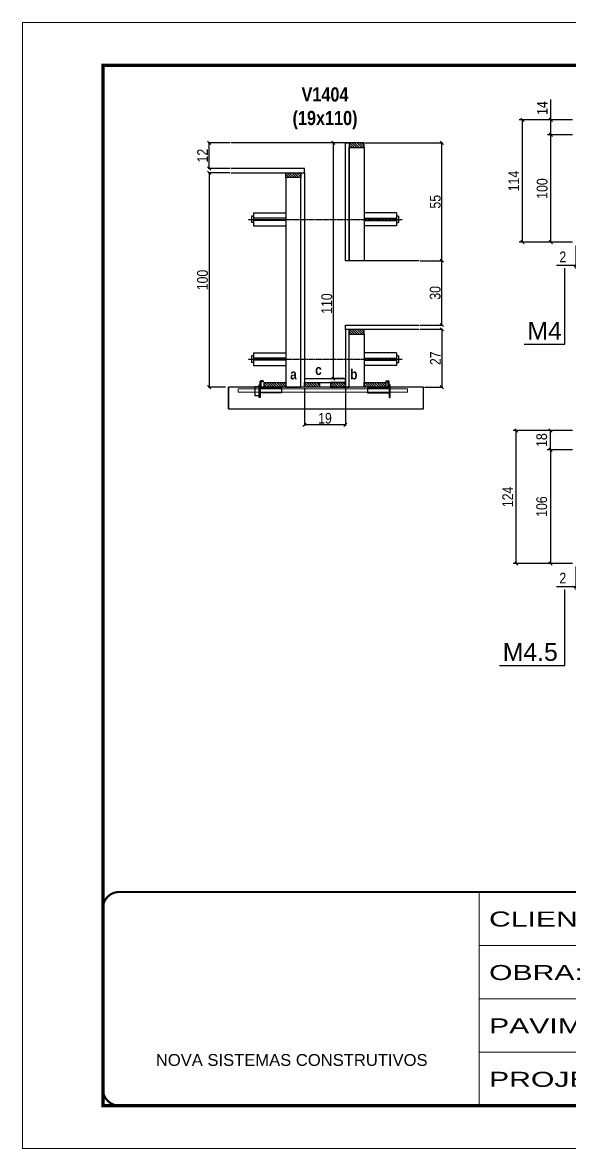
# Model space of a CAD drawing. Extents: x 3309 to 9563, y -2522 to 14608.
# Drawn here: x 3309 to 3819, y 11261 to 12311 of the extents above; entities that cross this region are included whole.
import ezdxf

# ---------------------------------------------------------------- set-up
doc = ezdxf.new("R2010")
doc.units = 0
for name, pattern in [('CONTINUO', [0]), ('DASHED', [0.75, 0.5, -0.25]), ('HIDDEN', [0.375, 0.25, -0.125])]:
    doc.linetypes.add(name, pattern=pattern)
for name, color, linetype in [('barrote', 251, 'Continuous'), ('COTA', 241, 'Continuous'), ('detalhes', 4, 'Continuous'), ('NOMENCLATURA', 7, 'Continuous'), ('Painéis', 200, 'Continuous'), ('presilha', 1, 'Continuous'), ('SARR_2.2x10', 60, 'Continuous'), ('SARR_2.2x7', 40, 'Continuous'), ('SARR_3.5x7', 81, 'Continuous'), ('TENSOR', 3, 'Continuous')]:
    doc.layers.add(name, color=color, linetype=linetype)
for name, color, linetype, lineweight in [('CONCRETO', 251, 'Continuous', 25), ('Folhas', 255, 'Continuous', 9), ('SARRAFO DE PRESSAO', 251, 'DASHED', 9), ('SCO-___-LAJ', 2, 'Continuous', 0)]:
    doc.layers.add(name, color=color, linetype=linetype, lineweight=lineweight)
doc.styles.add('ARIAL', font='arial.ttf')
doc.styles.add('COTA TECNICA', font='techl___.ttf', dxfattribs={"height": 10})
doc.styles.add('COTA TECNICA 2X', font='techl___.ttf', dxfattribs={"height": 10})
doc.styles.get("Standard").update_dxf_attribs({"font": 'arial.ttf'})
doc.styles.add('TECNICA', font='techb___.ttf', dxfattribs={"height": 10})
doc.styles.add('Tecnologia', font='')
doc.styles.get('Tecnologia').set_extended_font_data('Forgotten Futurist')
doc.dimstyles.new('PAINEL', dxfattribs={"dimtxt": 10, "dimasz": 3, "dimexe": 3, "dimexo": 3, "dimgap": 3, "dimtad": 1, "dimdec": 1, "dimzin": 12, "dimdsep": 46, "dimtxsty": 'COTA TECNICA', "dimblk1": 'OBLIQUE', "dimblk2": 'OBLIQUE', "dimsah": 1, "dimcen": 0.9, "dimclrd": 4, "dimclre": 4, "dimclrt": 240, "dimadec": 1, "dimazin": 3, "dimtfac": 1, "dimtdec": 1, "dimtmove": 0, "dimatfit": 3, "dimfxl": 1, "dimtolj": 1, "dimtzin": 12, "dimarcsym": 0})
doc.dimstyles.new('SECAO', dxfattribs={"dimscale": 0.333333, "dimtxt": 5, "dimasz": 9, "dimexe": 3, "dimexo": 3, "dimgap": 3, "dimtad": 1, "dimdec": 1, "dimlfac": 0.5, "dimzin": 12, "dimdsep": 46, "dimtxsty": 'COTA TECNICA 2X', "dimblk1": 'OBLIQUE', "dimblk2": 'OBLIQUE', "dimsah": 1, "dimcen": 0.9, "dimclrd": 4, "dimclre": 4, "dimclrt": 240, "dimadec": 1, "dimazin": 3, "dimtfac": 1, "dimtdec": 1, "dimtmove": 0, "dimatfit": 3, "dimfxl": 1, "dimtolj": 1, "dimtzin": 12, "dimarcsym": 0})
pattern_1 = [(135, (36807.744, -111541.609), (-1.122532015, -1.122532015), [])]

# ---------------------------------------------------------------- blocks, each defined once
blk = doc.blocks.new('9999999999')
at = {"color": 30, "linetype": 'CONTINUO'}
for p, q in [((98564.6, 34230.2), (98564.6, 34429.4)), ((98564.6, 34379.6), (99584, 34379.6)), ((98564.6, 34329.8), (99488, 34329.8)), ((98564.6, 34280), (99488, 34280))]:
    blk.add_line(p, q, dxfattribs=at)
at = {"color": 30, "linetype": 'CONTINUO', "const_width": 2}
blk.add_lwpolyline([(99584, 34230.2), (99584, 34414.4, 0.414214), (99569, 34429.4), (98229, 34429.4, 0.414214), (98214, 34414.4), (98214, 34245.2, 0.414214), (98229, 34230.2), (99584, 34230.2)], format="xyb", dxfattribs=at)
at = {"layer": 'Folhas'}
blk.add_lwpolyline([(98139, 34190.2), (99624, 34190.2), (99624, 35240.2), (98139, 35240.2)], close=True, dxfattribs=at)
at = {"layer": 'Folhas', "color": 30, "const_width": 3}
blk.add_lwpolyline([(98214, 34230.2), (99584, 34230.2), (99584, 35200.2), (98214, 35200.2)], close=True, dxfattribs=at)
at = {"color": 7, "linetype": 'Continuous', "ltscale": 5, "style": 'ARIAL'}
blk.add_text('NOVA SISTEMAS CONSTRUTIVOS', height=11.059, dxfattribs=at).set_placement((98263.2, 34267.2))
at = {"layer": 'Folhas', "color": 7, "style": 'Tecnologia', "width": 1.5}
for s, p in [('CLIENTE:', (98573.7, 34397.2)), ('OBRA:', (98573.7, 34347.3)), ('PAVIMENTO:', (98573.7, 34297.5)), ('PROJETO:', (98573.7, 34247.7))]:
    blk.add_text(s, height=14, dxfattribs=at).set_placement(p)
blk = doc.blocks.new('_Oblique')
at = {"color": 0, "linetype": 'ByBlock', "lineweight": -2}
blk.add_line((-0.5, -0.5), (0.5, 0.5), dxfattribs=at)
blk = doc.blocks.new('*D1707')
at = {"layer": 'COTA', "color": 4, "lineweight": -2, "transparency": 16777216}
for p, q in [((3572.2, 11969.6), (3572.2, 11934.5)), ((3610.2, 11969.6), (3610.2, 11934.5)), ((3610.2, 11935.5), (3572.2, 11935.5))]:
    blk.add_line(p, q, dxfattribs=at)
at = {"layer": 'Defpoints', "color": 0, "transparency": 16777216}
for p in [(3572.2, 11970.6), (3610.2, 11970.6), (3572.2, 11935.5)]:
    blk.add_point(p, dxfattribs=at)
at = {"layer": 'COTA', "color": 4, "lineweight": -2, "transparency": 16777216, "xscale": 3, "yscale": 3, "zscale": 3, "rotation": 180}
blk.add_blockref('_Oblique', (3572.2, 11935.5), dxfattribs=at)
at = {"layer": 'COTA', "color": 4, "lineweight": -2, "transparency": 16777216, "xscale": 3, "yscale": 3, "zscale": 3}
blk.add_blockref('_Oblique', (3610.2, 11935.5), dxfattribs=at)
at = {"layer": 'COTA', "color": 240, "transparency": 16777216, "insert": (3591.2, 11941.6), "char_height": 10, "attachment_point": 5, "style": 'COTA TECNICA 2X'}
blk.add_mtext('\\A1;19', dxfattribs=at)
blk = doc.blocks.new('PRESILHA METÁLICA 1')
at = {"layer": 'presilha'}
for p, q in [((7.5, 10.6), (7.5, 19.9)), ((12, 21), (8.6, 21)), ((9, 11.6), (9, 18.9)), ((12, 19.5), (9.6, 19.5)), ((12, 21), (12, 19.5)), ((0, 13), (6, 13)), ((0, 13), (0, 0)), ((6, 0), (0, 0)), ((6, 15.5), (7.5, 15.5)), ((6, -2.5), (6, 15.5)), ((6, 13), (6, 0)), ((7.5, 15.5), (7.5, -2.5)), ((37.5, 4.1), (7.5, 4.1)), ((37.5, 11), (9.6, 11)), ((37.5, 11), (37.5, 4.1)), ((7.5, -2.5), (6, -2.5))]:
    blk.add_line(p, q, dxfattribs=at)
for centre, radius, start, end in [((8.6, 19.9), 1.14, 90, 180), ((9.6, 18.9), 0.57, 90, 180), ((9.6, 11.6), 0.57, 180, 270)]:
    blk.add_arc(centre, radius, start, end, dxfattribs=at)
blk = doc.blocks.new('PRESILHA METÁLICA 2')
at = {"layer": 'presilha'}
for p, q in [((-5.2, 23.5), (-5.2, 22)), ((-5.2, 23.5), (-1.9, 23.5)), ((-5.2, 22), (-2.8, 22)), ((-2.2, 14.1), (-2.2, 21.4)), ((0.8, 18), (-0.8, 18)), ((-0.8, 18), (-0.8, 0)), ((-0.8, 14.6), (-0.8, 22.4)), ((0.8, 0), (0.8, 18)), ((-30.8, 13.5), (-30.8, 6.6)), ((-30.8, 13.5), (-2.8, 13.5)), ((-30.8, 6.6), (-0.8, 6.6)), ((-0.8, 0), (0.8, 0))]:
    blk.add_line(p, q, dxfattribs=at)
for centre, radius, start, end in [((-2.8, 21.4), 0.57, 0, 90), ((-1.9, 22.4), 1.14, 0, 90), ((-2.8, 14.1), 0.57, 270, 0)]:
    blk.add_arc(centre, radius, start, end, dxfattribs=at)
blk = doc.blocks.new('*D1708')
at = {"layer": 'COTA', "color": 4, "lineweight": -2, "transparency": 16777216}
for p, q in [((3502.5, 12170.6), (3482.2, 12170.6)), ((3483.2, 12170.6), (3483.2, 11970.6)), ((3498.4, 11970.6), (3482.2, 11970.6))]:
    blk.add_line(p, q, dxfattribs=at)
at = {"layer": 'Defpoints', "color": 0, "transparency": 16777216}
for p in [(3503.5, 12170.6), (3483.2, 11970.6), (3499.4, 11970.6)]:
    blk.add_point(p, dxfattribs=at)
at = {"layer": 'COTA', "color": 4, "lineweight": -2, "transparency": 16777216, "xscale": 3, "yscale": 3, "zscale": 3}
for p, rotation in [((3483.2, 12170.6), 90), ((3483.2, 11970.6), 270)]:
    blk.add_blockref('_Oblique', p, dxfattribs=dict(at, rotation=rotation))
at = {"layer": 'COTA', "color": 240, "transparency": 16777216, "insert": (3477.1, 12070.6), "char_height": 10, "attachment_point": 5, "rotation": 90, "style": 'COTA TECNICA 2X'}
blk.add_mtext('\\A1;100', dxfattribs=at)
blk = doc.blocks.new('*D1709')
at = {"layer": 'COTA', "color": 4, "lineweight": -2, "transparency": 16777216}
for p, q in [((3679.9, 12024.6), (3701.1, 12024.6)), ((3700.1, 12024.6), (3700.1, 11970.6)), ((3684, 11970.6), (3701.1, 11970.6))]:
    blk.add_line(p, q, dxfattribs=at)
at = {"layer": 'Defpoints', "color": 0, "transparency": 16777216}
for p in [(3678.9, 12024.6), (3683, 11970.6), (3700.1, 11970.6)]:
    blk.add_point(p, dxfattribs=at)
at = {"layer": 'COTA', "color": 4, "lineweight": -2, "transparency": 16777216, "xscale": 3, "yscale": 3, "zscale": 3}
for p, rotation in [((3700.1, 12024.6), 90), ((3700.1, 11970.6), 270)]:
    blk.add_blockref('_Oblique', p, dxfattribs=dict(at, rotation=rotation))
at = {"layer": 'COTA', "color": 240, "transparency": 16777216, "insert": (3694.1, 11997.6), "char_height": 10, "attachment_point": 5, "rotation": 90, "style": 'COTA TECNICA 2X'}
blk.add_mtext('\\A1;27', dxfattribs=at)
blk = doc.blocks.new('*D1710')
at = {"layer": 'COTA', "color": 4, "lineweight": -2, "transparency": 16777216}
for p, q in [((3609.2, 12198.6), (3598, 12198.6)), ((3599, 11978.6), (3599, 12198.6)), ((3609.2, 11978.6), (3598, 11978.6))]:
    blk.add_line(p, q, dxfattribs=at)
at = {"layer": 'Defpoints', "color": 0, "transparency": 16777216}
for p in [(3599, 12198.6), (3610.2, 12198.6), (3610.2, 11978.6)]:
    blk.add_point(p, dxfattribs=at)
at = {"layer": 'COTA', "color": 4, "lineweight": -2, "transparency": 16777216, "xscale": 3, "yscale": 3, "zscale": 3}
for p, rotation in [((3599, 12198.6), 90), ((3599, 11978.6), 270)]:
    blk.add_blockref('_Oblique', p, dxfattribs=dict(at, rotation=rotation))
at = {"layer": 'COTA', "color": 240, "transparency": 16777216, "insert": (3592.9, 12048.6), "char_height": 10, "attachment_point": 5, "rotation": 90, "style": 'COTA TECNICA 2X'}
blk.add_mtext('\\A1;110', dxfattribs=at)
blk = doc.blocks.new('*D1711')
at = {"layer": 'COTA', "color": 4, "lineweight": -2, "transparency": 16777216}
for p, q in [((3679.9, 12088.6), (3701.1, 12088.6)), ((3700.1, 12028.6), (3700.1, 12088.6)), ((3679.9, 12028.6), (3701.1, 12028.6))]:
    blk.add_line(p, q, dxfattribs=at)
at = {"layer": 'Defpoints', "color": 0, "transparency": 16777216}
for p in [(3678.9, 12088.6), (3700.1, 12088.6), (3678.9, 12028.6)]:
    blk.add_point(p, dxfattribs=at)
at = {"layer": 'COTA', "color": 4, "lineweight": -2, "transparency": 16777216, "xscale": 3, "yscale": 3, "zscale": 3}
for p, rotation in [((3700.1, 12088.6), 90), ((3700.1, 12028.6), 270)]:
    blk.add_blockref('_Oblique', p, dxfattribs=dict(at, rotation=rotation))
at = {"layer": 'COTA', "color": 240, "transparency": 16777216, "insert": (3693.9, 12058.6), "char_height": 10, "attachment_point": 5, "rotation": 90, "style": 'COTA TECNICA 2X'}
blk.add_mtext('\\A1;30', dxfattribs=at)
blk = doc.blocks.new('*D1712')
at = {"layer": 'COTA', "color": 4, "lineweight": -2, "transparency": 16777216}
for p, q in [((3502.5, 12198.6), (3482.2, 12198.6)), ((3483.2, 12174.6), (3483.2, 12198.6)), ((3502.5, 12174.6), (3482.2, 12174.6))]:
    blk.add_line(p, q, dxfattribs=at)
at = {"layer": 'Defpoints', "color": 0, "transparency": 16777216}
for p in [(3483.2, 12198.6), (3503.5, 12198.6), (3503.5, 12174.6)]:
    blk.add_point(p, dxfattribs=at)
at = {"layer": 'COTA', "color": 4, "lineweight": -2, "transparency": 16777216, "xscale": 3, "yscale": 3, "zscale": 3}
for p, rotation in [((3483.2, 12198.6), 90), ((3483.2, 12174.6), 270)]:
    blk.add_blockref('_Oblique', p, dxfattribs=dict(at, rotation=rotation))
at = {"layer": 'COTA', "color": 240, "transparency": 16777216, "insert": (3477.1, 12186.6), "char_height": 10, "attachment_point": 5, "rotation": 90, "style": 'COTA TECNICA 2X'}
blk.add_mtext('\\A1;12', dxfattribs=at)
blk = doc.blocks.new('*D1713')
at = {"layer": 'COTA', "color": 4, "lineweight": -2, "transparency": 16777216}
for p, q in [((3628.8, 12198.6), (3701.1, 12198.6)), ((3700.1, 12088.6), (3700.1, 12198.6)), ((3679.9, 12088.6), (3701.1, 12088.6))]:
    blk.add_line(p, q, dxfattribs=at)
at = {"layer": 'Defpoints', "color": 0, "transparency": 16777216}
for p in [(3627.8, 12198.6), (3700.1, 12198.6), (3678.9, 12088.6)]:
    blk.add_point(p, dxfattribs=at)
at = {"layer": 'COTA', "color": 4, "lineweight": -2, "transparency": 16777216, "xscale": 3, "yscale": 3, "zscale": 3}
for p, rotation in [((3700.1, 12198.6), 90), ((3700.1, 12088.6), 270)]:
    blk.add_blockref('_Oblique', p, dxfattribs=dict(at, rotation=rotation))
at = {"layer": 'COTA', "color": 240, "transparency": 16777216, "insert": (3694, 12143.6), "char_height": 10, "attachment_point": 5, "rotation": 90, "style": 'COTA TECNICA 2X'}
blk.add_mtext('\\A1;55', dxfattribs=at)
blk = doc.blocks.new('*D1718')
at = {"layer": 'COTA', "color": 4, "lineweight": -2, "transparency": 16777216}
for p, q in [((3824.9, 12102.9), (3824.9, 12081.1)), ((3826.9, 12102.9), (3826.9, 12081.1)), ((3824.9, 12084.1), (3806.8, 12084.1)), ((3826.9, 12084.1), (3824.9, 12084.1)), ((3826.9, 12084.1), (3829.9, 12084.1))]:
    blk.add_line(p, q, dxfattribs=at)
at = {"layer": 'Defpoints', "color": 0, "transparency": 16777216}
for p in [(3824.9, 12105.9), (3826.9, 12105.9), (3824.9, 12084.1)]:
    blk.add_point(p, dxfattribs=at)
at = {"layer": 'COTA', "color": 4, "lineweight": -2, "transparency": 16777216, "xscale": 3, "yscale": 3, "zscale": 3}
blk.add_blockref('_Oblique', (3824.9, 12084.1), dxfattribs=at)
at = {"layer": 'COTA', "color": 4, "lineweight": -2, "transparency": 16777216, "xscale": 3, "yscale": 3, "zscale": 3, "rotation": 180}
blk.add_blockref('_Oblique', (3826.9, 12084.1), dxfattribs=at)
at = {"layer": 'COTA', "color": 240, "transparency": 16777216, "insert": (3812.8, 12092.1), "char_height": 10, "attachment_point": 5, "style": 'COTA TECNICA'}
blk.add_mtext('\\A1;2', dxfattribs=at)
blk = doc.blocks.new('*D1720')
at = {"layer": 'COTA', "color": 4, "lineweight": -2, "transparency": 16777216}
for p, q in [((3821.9, 12205.9), (3798.7, 12205.9)), ((3801.7, 12105.9), (3801.7, 12205.9)), ((3821.9, 12105.9), (3798.7, 12105.9))]:
    blk.add_line(p, q, dxfattribs=at)
at = {"layer": 'Defpoints', "color": 0, "transparency": 16777216}
for p in [(3801.7, 12205.9), (3824.9, 12205.9), (3824.9, 12105.9)]:
    blk.add_point(p, dxfattribs=at)
at = {"layer": 'COTA', "color": 4, "lineweight": -2, "transparency": 16777216, "xscale": 3, "yscale": 3, "zscale": 3}
for p, rotation in [((3801.7, 12205.9), 90), ((3801.7, 12105.9), 270)]:
    blk.add_blockref('_Oblique', p, dxfattribs=dict(at, rotation=rotation))
at = {"layer": 'COTA', "color": 240, "transparency": 16777216, "insert": (3793.6, 12155.9), "char_height": 10, "attachment_point": 5, "rotation": 90, "style": 'COTA TECNICA'}
blk.add_mtext('\\A1;100', dxfattribs=at)
blk = doc.blocks.new('*D1721')
at = {"layer": 'COTA', "color": 4, "lineweight": -2, "transparency": 16777216}
for p, q in [((3801.7, 12219.9), (3801.7, 12239)), ((3821.9, 12219.9), (3798.7, 12219.9)), ((3801.7, 12205.9), (3801.7, 12219.9)), ((3821.9, 12205.9), (3798.7, 12205.9))]:
    blk.add_line(p, q, dxfattribs=at)
at = {"layer": 'Defpoints', "color": 0, "transparency": 16777216}
for p in [(3801.7, 12219.9), (3824.9, 12219.9), (3824.9, 12205.9)]:
    blk.add_point(p, dxfattribs=at)
at = {"layer": 'COTA', "color": 4, "lineweight": -2, "transparency": 16777216, "xscale": 3, "yscale": 3, "zscale": 3}
for p, rotation in [((3801.7, 12219.9), 90), ((3801.7, 12205.9), 270)]:
    blk.add_blockref('_Oblique', p, dxfattribs=dict(at, rotation=rotation))
at = {"layer": 'COTA', "color": 240, "transparency": 16777216, "insert": (3793.7, 12230.9), "char_height": 10, "attachment_point": 5, "rotation": 90, "style": 'COTA TECNICA'}
blk.add_mtext('\\A1;14', dxfattribs=at)
blk = doc.blocks.new('*D1722')
at = {"layer": 'COTA', "color": 4, "lineweight": -2, "transparency": 16777216}
for p, q in [((3821.9, 12219.9), (3772.2, 12219.9)), ((3775.2, 12105.9), (3775.2, 12219.9)), ((3821.9, 12105.9), (3772.2, 12105.9))]:
    blk.add_line(p, q, dxfattribs=at)
at = {"layer": 'Defpoints', "color": 0, "transparency": 16777216}
for p in [(3775.2, 12219.9), (3824.9, 12219.9), (3824.9, 12105.9)]:
    blk.add_point(p, dxfattribs=at)
at = {"layer": 'COTA', "color": 4, "lineweight": -2, "transparency": 16777216, "xscale": 3, "yscale": 3, "zscale": 3}
for p, rotation in [((3775.2, 12219.9), 90), ((3775.2, 12105.9), 270)]:
    blk.add_blockref('_Oblique', p, dxfattribs=dict(at, rotation=rotation))
at = {"layer": 'COTA', "color": 240, "transparency": 16777216, "insert": (3767.1, 12162.9), "char_height": 10, "attachment_point": 5, "rotation": 90, "style": 'COTA TECNICA'}
blk.add_mtext('\\A1;114', dxfattribs=at)
blk = doc.blocks.new('*D1726')
at = {"layer": 'COTA', "color": 4, "lineweight": -2, "transparency": 16777216}
for p, q in [((3824.9, 11803.3), (3824.9, 11781.6)), ((3826.9, 11803.3), (3826.9, 11781.6)), ((3824.9, 11784.6), (3806.8, 11784.6)), ((3826.9, 11784.6), (3824.9, 11784.6)), ((3826.9, 11784.6), (3829.9, 11784.6))]:
    blk.add_line(p, q, dxfattribs=at)
at = {"layer": 'Defpoints', "color": 0, "transparency": 16777216}
for p in [(3824.9, 11806.3), (3826.9, 11806.3), (3824.9, 11784.6)]:
    blk.add_point(p, dxfattribs=at)
at = {"layer": 'COTA', "color": 4, "lineweight": -2, "transparency": 16777216, "xscale": 3, "yscale": 3, "zscale": 3}
blk.add_blockref('_Oblique', (3824.9, 11784.6), dxfattribs=at)
at = {"layer": 'COTA', "color": 4, "lineweight": -2, "transparency": 16777216, "xscale": 3, "yscale": 3, "zscale": 3, "rotation": 180}
blk.add_blockref('_Oblique', (3826.9, 11784.6), dxfattribs=at)
at = {"layer": 'COTA', "color": 240, "transparency": 16777216, "insert": (3812.8, 11792.6), "char_height": 10, "attachment_point": 5, "style": 'COTA TECNICA'}
blk.add_mtext('\\A1;2', dxfattribs=at)
blk = doc.blocks.new('*D1731')
at = {"layer": 'COTA', "color": 4, "lineweight": -2, "transparency": 16777216}
for p, q in [((3821.9, 11912.3), (3798.3, 11912.3)), ((3801.3, 11912.3), (3801.3, 11806.3)), ((3821.9, 11806.3), (3798.3, 11806.3))]:
    blk.add_line(p, q, dxfattribs=at)
at = {"layer": 'Defpoints', "color": 0, "transparency": 16777216}
for p in [(3824.9, 11912.3, 0), (3801.3, 11806.3), (3824.9, 11806.3, 0)]:
    blk.add_point(p, dxfattribs=at)
at = {"layer": 'COTA', "color": 4, "lineweight": -2, "transparency": 16777216, "xscale": 3, "yscale": 3, "zscale": 3}
for p, rotation in [((3801.3, 11912.3), 90), ((3801.3, 11806.3), 270)]:
    blk.add_blockref('_Oblique', p, dxfattribs=dict(at, rotation=rotation))
at = {"layer": 'COTA', "color": 240, "transparency": 16777216, "insert": (3793.2, 11859.3), "char_height": 10, "attachment_point": 5, "rotation": 90, "style": 'COTA TECNICA'}
blk.add_mtext('\\A1;106', dxfattribs=at)
blk = doc.blocks.new('*D1732')
at = {"layer": 'COTA', "color": 4, "lineweight": -2, "transparency": 16777216}
for p, q in [((3821.9, 11930.3), (3798.3, 11930.3)), ((3801.3, 11912.3), (3801.3, 11930.3)), ((3821.9, 11912.3), (3798.3, 11912.3))]:
    blk.add_line(p, q, dxfattribs=at)
at = {"layer": 'Defpoints', "color": 0, "transparency": 16777216}
for p in [(3801.3, 11930.3), (3824.9, 11930.3, 0), (3824.9, 11912.3, 0)]:
    blk.add_point(p, dxfattribs=at)
at = {"layer": 'COTA', "color": 4, "lineweight": -2, "transparency": 16777216, "xscale": 3, "yscale": 3, "zscale": 3}
for p, rotation in [((3801.3, 11930.3), 90), ((3801.3, 11912.3), 270)]:
    blk.add_blockref('_Oblique', p, dxfattribs=dict(at, rotation=rotation))
at = {"layer": 'COTA', "color": 240, "transparency": 16777216, "insert": (3793.2, 11921.3), "char_height": 10, "attachment_point": 5, "rotation": 90, "style": 'COTA TECNICA'}
blk.add_mtext('\\A1;18', dxfattribs=at)
blk = doc.blocks.new('*D1733')
at = {"layer": 'COTA', "color": 4, "lineweight": -2, "transparency": 16777216}
for p, q in [((3821.9, 11930.3), (3766.5, 11930.3)), ((3769.5, 11806.3), (3769.5, 11930.3)), ((3821.9, 11806.3), (3766.5, 11806.3))]:
    blk.add_line(p, q, dxfattribs=at)
at = {"layer": 'Defpoints', "color": 0, "transparency": 16777216}
for p in [(3769.5, 11930.3), (3824.9, 11930.3, 0), (3824.9, 11806.3, 0)]:
    blk.add_point(p, dxfattribs=at)
at = {"layer": 'COTA', "color": 4, "lineweight": -2, "transparency": 16777216, "xscale": 3, "yscale": 3, "zscale": 3}
for p, rotation in [((3769.5, 11930.3), 90), ((3769.5, 11806.3), 270)]:
    blk.add_blockref('_Oblique', p, dxfattribs=dict(at, rotation=rotation))
at = {"layer": 'COTA', "color": 240, "transparency": 16777216, "insert": (3761.5, 11868.3), "char_height": 10, "attachment_point": 5, "rotation": 90, "style": 'COTA TECNICA'}
blk.add_mtext('\\A1;124', dxfattribs=at)

msp = doc.modelspace()

# ---------------------------------------------------------------- hatches: boundary and pattern name
at = {"layer": 'SARR_2.2x10'}
h = msp.add_hatch(dxfattribs=at)
h.set_pattern_fill('ANSI31', color=256, scale=0.5, angle=90)
h.set_pattern_definition([(135, (36728.144, -111541.609), (-1.122532015, -1.122532015), [])])
h.paths.add_polyline_path([(3534.61, 11974.96), (3534.61, 11970.56), (3554.61, 11970.56), (3554.61, 11974.96)])
h = msp.add_hatch(dxfattribs=at)
h.set_pattern_fill('ANSI31', color=256, scale=0.5, angle=90)
h.set_pattern_definition([(135, (36821.344, -111541.609), (-1.122532015, -1.122532015), [])])
h.paths.add_polyline_path([(3627.81, 11974.96), (3627.81, 11970.56), (3647.81, 11970.56), (3647.81, 11974.96)])
at = {"layer": 'SARR_2.2x7'}
h = msp.add_hatch(dxfattribs=at)
h.set_pattern_fill('ANSI31', color=256, scale=0.5, angle=90)
h.set_pattern_definition([(135, (36722.144, -111318.009), (-1.122532015, -1.122532015), [])])
h.paths.add_polyline_path([(3613.81, 12198.56), (3613.81, 12194.16), (3627.81, 12194.16), (3627.81, 12198.56)])
h = msp.add_hatch(dxfattribs=at)
h.set_pattern_fill('ANSI31', color=256, scale=0.5, angle=90)
h.set_pattern_definition([(135, (36742.144, -111346.009), (-1.122532015, -1.122532015), [])])
h.paths.add_polyline_path([(3568.61, 12170.56), (3568.61, 12166.16), (3554.61, 12166.16), (3554.61, 12170.56)])
h = msp.add_hatch(dxfattribs=at)
h.set_pattern_fill('ANSI31', color=256, scale=0.5, angle=90)
h.set_pattern_definition([(135, (36722.144, -111492.009), (-1.122532015, -1.122532015), [])])
h.paths.add_polyline_path([(3613.81, 12024.56), (3613.81, 12020.16), (3627.81, 12020.16), (3627.81, 12024.56)])
h = msp.add_hatch(dxfattribs=at)
h.set_pattern_fill('ANSI31', color=256, scale=0.5, angle=90)
h.set_pattern_definition(pattern_1)
h.paths.add_polyline_path([(3586.21, 11970.56), (3586.21, 11974.96), (3572.21, 11974.96), (3572.21, 11970.56)])
h = msp.add_hatch(dxfattribs=at)
h.set_pattern_fill('ANSI31', color=256, scale=0.5, angle=90)
h.set_pattern_definition(pattern_1)
h.paths.add_polyline_path([(3596.21, 11974.96), (3596.21, 11970.56), (3610.21, 11970.56), (3610.21, 11974.96)])

# ---------------------------------------------------------------- linework, layer by layer
at = {"ltscale": 3}
for p, q in [((3522.61, 12130.13), (3522.61, 12124.13)), ((3524.61, 12130.13), (3522.61, 12130.13)), ((3524.61, 12133.13), (3524.61, 12121.13)), ((3524.61, 12133.13), (3554.61, 12133.13)), ((3554.61, 12128.13), (3524.61, 12128.13)), ((3657.81, 12133.13), (3627.81, 12133.13)), ((3627.81, 12128.13), (3657.81, 12128.13)), ((3657.81, 12133.13), (3657.81, 12121.13)), ((3659.81, 12130.13), (3657.81, 12130.13)), ((3659.81, 12130.13), (3659.81, 12124.13)), ((3524.61, 12124.13), (3522.61, 12124.13)), ((3554.61, 12126.13), (3524.61, 12126.13)), ((3524.61, 12121.13), (3554.61, 12121.13)), ((3627.81, 12126.13), (3657.81, 12126.13)), ((3657.81, 12121.13), (3627.81, 12121.13)), ((3657.81, 12124.13), (3659.81, 12124.13)), ((3524.61, 12002.77), (3524.61, 11990.77)), ((3524.61, 12002.77), (3554.61, 12002.77)), ((3657.81, 12002.77), (3627.81, 12002.77)), ((3657.81, 12002.77), (3657.81, 11990.77)), ((3522.61, 11999.77), (3522.61, 11993.77)), ((3524.61, 11999.77), (3522.61, 11999.77)), ((3524.61, 11993.77), (3522.61, 11993.77)), ((3554.61, 11997.77), (3524.61, 11997.77)), ((3554.61, 11995.77), (3524.61, 11995.77)), ((3627.81, 11997.77), (3657.81, 11997.77)), ((3627.81, 11995.77), (3657.81, 11995.77)), ((3659.81, 11999.77), (3657.81, 11999.77)), ((3657.81, 11993.77), (3659.81, 11993.77)), ((3659.81, 11999.77), (3659.81, 11993.77)), ((3524.61, 11990.77), (3554.61, 11990.77)), ((3657.81, 11990.77), (3627.81, 11990.77))]:
    msp.add_line(p, q, dxfattribs=at)
at = {"layer": 'barrote'}
msp.add_lwpolyline([(3501.15, 11950.56), (3683.07, 11950.56), (3683.07, 11970.56), (3501.15, 11970.56)], close=True, dxfattribs=at)
at = {"layer": 'CONCRETO', "linetype": 'Continuous'}
for p, q in [((3613.81, 12198.56), (3503.51, 12198.56)), ((3572.21, 12174.56), (3503.51, 12174.56)), ((3678.9, 12088.56), (3610.21, 12088.56))]:
    msp.add_line(p, q, dxfattribs=at)
at = {"layer": 'detalhes', "color": 250}
msp.add_line((3501.15, 11950.56), (3501.15, 11970.56), dxfattribs=at)
at = {"layer": 'NOMENCLATURA', "linetype": 'Continuous'}
for p, q in [((3814.67, 12010.76), (3814.67, 12081.6)), ((3776.75, 12010.76), (3814.67, 12010.76)), ((3814.67, 11711.25, 0), (3814.67, 11782.08, 0)), ((3753.82, 11711.25, 0), (3814.67, 11711.25, 0))]:
    msp.add_line(p, q, dxfattribs=at)
at = {"layer": 'Painéis', "linetype": 'Continuous'}
for points in [[(3613.81, 12088.56), (3610.21, 12088.56), (3610.21, 12198.56), (3613.81, 12198.56)], [(3568.61, 11970.56), (3568.61, 12170.56), (3572.21, 12170.56), (3572.21, 11970.56)], [(3613.81, 11970.56), (3613.81, 12024.56), (3610.21, 12024.56), (3610.21, 11970.56)], [(3610.21, 11978.56), (3572.21, 11978.56), (3572.21, 11974.96), (3610.21, 11974.96)]]:
    msp.add_lwpolyline(points, close=True, dxfattribs=at)
at = {"layer": 'Painéis', "linetype": 'Continuous', "elevation": 0}
for points in [[(3503.51, 12170.56), (3572.21, 12170.56), (3572.21, 12174.56), (3503.51, 12174.56)], [(3678.9, 12024.56), (3610.21, 12024.56), (3610.21, 12028.56), (3678.9, 12028.56)]]:
    msp.add_lwpolyline(points, dxfattribs=at)
at = {"layer": 'SARR_2.2x10'}
for points in [[(3534.61, 11974.96), (3554.61, 11974.96), (3554.61, 11970.56), (3534.61, 11970.56)], [(3627.81, 11974.96), (3647.81, 11974.96), (3647.81, 11970.56), (3627.81, 11970.56)]]:
    msp.add_lwpolyline(points, close=True, dxfattribs=at)
at = {"layer": 'SARR_2.2x7', "elevation": 0}
for points in [[(3627.81, 12198.56), (3613.81, 12198.56), (3613.81, 12194.16), (3627.81, 12194.16)], [(3554.61, 12170.56), (3568.61, 12170.56), (3568.61, 12166.16), (3554.61, 12166.16)], [(3627.81, 12024.56), (3613.81, 12024.56), (3613.81, 12020.16), (3627.81, 12020.16)]]:
    msp.add_lwpolyline(points, close=True, dxfattribs=at)
at = {"layer": 'SARR_2.2x7'}
for points in [[(3572.21, 11974.96), (3586.21, 11974.96), (3586.21, 11970.56), (3572.21, 11970.56)], [(3610.21, 11974.96), (3596.21, 11974.96), (3596.21, 11970.56), (3610.21, 11970.56)]]:
    msp.add_lwpolyline(points, close=True, dxfattribs=at)
at = {"layer": 'SARR_3.5x7'}
for points in [[(3613.81, 12194.16), (3627.81, 12194.16), (3627.81, 12088.56), (3613.81, 12088.56)], [(3568.61, 12166.16), (3554.61, 12166.16), (3554.61, 11970.56), (3568.61, 11970.56)], [(3613.81, 12020.16), (3627.81, 12020.16), (3627.81, 11970.56), (3613.81, 11970.56)]]:
    msp.add_lwpolyline(points, close=True, dxfattribs=at)
at = {"layer": 'SCO-___-LAJ', "color": 1}
msp.add_lwpolyline([(3510.15, 11969.23), (3667.99, 11969.23), (3667.99, 11966.03), (3510.15, 11966.03)], close=True, dxfattribs=at)
at = {"layer": 'TENSOR', "linetype": 'HIDDEN', "ltscale": 0.5}
for p, q in [((3519.61, 12127.13), (3663.11, 12127.13)), ((3519.61, 11996.77), (3663.11, 11996.77))]:
    msp.add_line(p, q, dxfattribs=at)

# ---------------------------------------------------------------- block references
at = {"layer": 'presilha', "xscale": 0.6666666666666666, "yscale": 0.6666666666666666, "zscale": 0.6666666666666666}
for name, p in [('PRESILHA METÁLICA 1', (3525.74, 11962.59)), ('PRESILHA METÁLICA 2', (3651.48, 11960.93))]:
    msp.add_blockref(name, p, dxfattribs=at)
at = {"layer": 'SARRAFO DE PRESSAO', "color": 6, "linetype": 'ByBlock'}
msp.add_blockref('9999999999', (-94829.61, -22929.5), dxfattribs=at)

# ---------------------------------------------------------------- texts
at = {"layer": 'detalhes', "style": 'TECNICA'}
for s, p in [('a', (3558.73, 11977.92)), ('c', (3582.08, 11982.03)), ('b', (3614.7, 11977.91))]:
    msp.add_text(s, height=9.6, dxfattribs=at).set_placement(p)
at = {"layer": 'NOMENCLATURA', "linetype": 'Continuous'}
for s, p in [('M4', (3779.82, 12014.96)), ('M4.5', (3756.9, 11715.45, 0))]:
    msp.add_text(s, height=16.5, dxfattribs=at).set_placement(p)
at = {"layer": 'NOMENCLATURA', "insert": (3591.24, 12250.26), "char_height": 13.2, "attachment_point": 2, "style": 'TECNICA'}
msp.add_mtext_dynamic_manual_height_columns('V1404\\P(19x110)', width=300.2766, gutter_width=1, heights=[0], dxfattribs=at)

# ---------------------------------------------------------------- dimensions: what is measured, and where the dimension line sits
at = {"layer": 'COTA'}
for base, p1, p2, dimstyle, picture, middle in [((3801.74, 12219.86), (3824.87, 12205.86), (3824.87, 12219.86), 'PAINEL', '*D1721', (3793.66, 12230.91)), ((3775.16, 12219.86), (3824.87, 12105.86), (3824.87, 12219.86), 'PAINEL', '*D1722', (3767.09, 12162.86)), ((3801.74, 12205.86), (3824.87, 12105.86), (3824.87, 12205.86), 'PAINEL', '*D1720', (3793.63, 12155.86)), ((3483.16, 12198.56), (3503.51, 12174.56), (3503.51, 12198.56), 'SECAO', '*D1712', (3477.1, 12186.56)), ((3700.12, 12198.56), (3678.9, 12088.56), (3627.81, 12198.56), 'SECAO', '*D1713', (3694.01, 12143.56)), ((3483.16, 11970.56, 0), (3503.51, 12170.56), (3499.39, 11970.56, 0), 'SECAO', '*D1708', (3477.06, 12070.56, 0)), ((3700.12, 12088.56), (3678.9, 12028.56), (3678.9, 12088.56), 'SECAO', '*D1711', (3693.9, 12058.56)), ((3700.12, 11970.56, 0), (3678.9, 12024.56), (3683.02, 11970.56, 0), 'SECAO', '*D1709', (3694.05, 11997.56, 0)), ((3769.54, 11930.34), (3824.87, 11806.34, 0), (3824.87, 11930.34, 0), 'PAINEL', '*D1733', (3761.46, 11868.34)), ((3801.28, 11930.34), (3824.87, 11912.34, 0), (3824.87, 11930.34, 0), 'PAINEL', '*D1732', (3793.18, 11921.34)), ((3801.28, 11806.34), (3824.87, 11912.34, 0), (3824.87, 11806.34, 0), 'PAINEL', '*D1731', (3793.17, 11859.34))]:
    dim = msp.add_linear_dim(base=base, p1=p1, p2=p2, angle=90, dimstyle=dimstyle, dxfattribs=at)
    dim.commit()
    dim.dimension.update_dxf_attribs({"geometry": picture, "text_midpoint": middle})
for base, p1, p2, angle, picture, middle in [((3599.03, 12198.56), (3610.21, 11978.56), (3610.21, 12198.56), 90, '*D1710', (3599.03, 12048.56)), ((3572.21, 11935.47), (3610.21, 11970.56), (3572.21, 11970.56), 180, '*D1707', (3591.21, 11935.47))]:
    dim = msp.add_linear_dim(base=base, p1=p1, p2=p2, angle=angle, dimstyle='SECAO', dxfattribs=at)
    dim.commit()
    dim.dimension.update_dxf_attribs({"geometry": picture, "text_midpoint": middle, "dimtype": 160})
for base, p1, p2, picture, middle in [((3824.87, 12084.11), (3826.87, 12105.86), (3824.87, 12105.86), '*D1718', (3812.82, 12092.11)), ((3824.87, 11784.59, 0), (3826.87, 11806.34, 0), (3824.87, 11806.34, 0), '*D1726', (3812.82, 11792.59, 0))]:
    dim = msp.add_linear_dim(base=base, p1=p1, p2=p2, dimstyle='PAINEL', dxfattribs=at)
    dim.commit()
    dim.dimension.update_dxf_attribs({"geometry": picture, "text_midpoint": middle})

doc.saveas('drawing.dxf')
